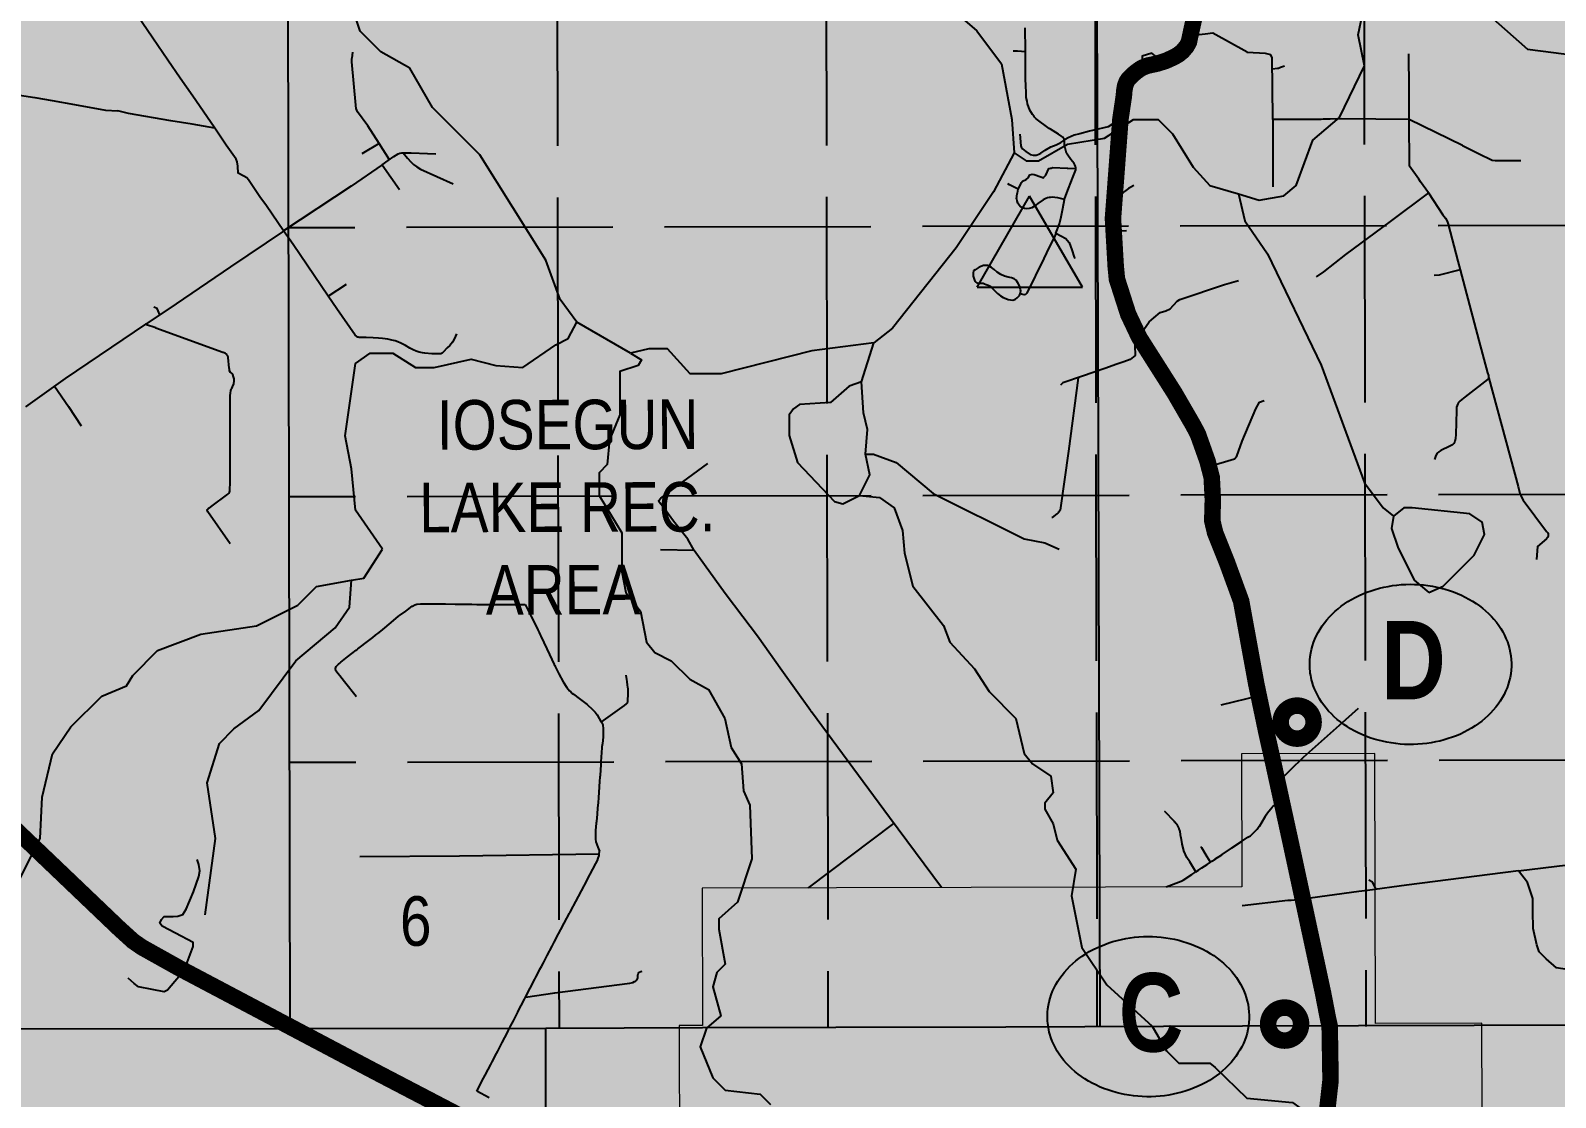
# Model space of a CAD drawing. Extents: x 508119 to 516015, y 6054829 to 6062261.
# Drawn here: x 514832.1 to 515016.8, y 6055518.2 to 6055647.3 of the extents above; entities that cross this region are included whole.
import ezdxf
from ezdxf.enums import TextEntityAlignment as Align

# ---------------------------------------------------------------- set-up
doc = ezdxf.new("R2010")
doc.units = 0
doc.header["$LTSCALE"] = 5
doc.linetypes.add('foc-UNSURVEYED', pattern=[12.5, 10, -2.5])
for name, color, linetype, true_color in [('2', 7, 'Continuous', 0x6e6e6e), ('4', 7, 'Continuous', 0x8c8c8c), ('ROUTE-MAP-BACKGROUND-H', 7, 'Continuous', 0xf0ebff)]:
    doc.layers.add(name, color=color, linetype=linetype, true_color=true_color)
for name, color, linetype in [('24', 161, 'Continuous'), ('26', 160, 'Continuous'), ('35', 37, 'Continuous'), ('36', 37, 'Continuous'), ('37', 37, 'Continuous'), ('53', 7, 'Continuous'), ('55', 3, 'Continuous'), ('8', 3, 'Continuous'), ('CG-NOTES', 7, 'Continuous'), ('L-USEC', 7, 'foc-UNSURVEYED'), ('P-PROPOSED', 10, 'Continuous'), ('ROUTE-MAP-HWY', 2, 'Continuous'), ('ROUTE-MAP-TOWN-H', 50, 'Continuous'), ('T-WATER-H', 133, 'Continuous')]:
    doc.layers.add(name, color=color, linetype=linetype)
doc.layers.add('ROUTE-MAP-TOWN-BDY', color=3, linetype='Continuous', lineweight=0)
doc.styles.add('60', font='ARIALN.TTF', dxfattribs={"height": 7.5})
doc.styles.add('80', font='ARIALN.TTF', dxfattribs={"height": 10})
doc.styles.add('BOLD', font='ARIALNB.TTF')

# ---------------------------------------------------------------- blocks, each defined once
blk = doc.blocks.new('GCAMP')
at = {"layer": '53', "color": 75, "linetype": 'Continuous'}
for p, q in [((-318.649, -183.972), (0.001, 367.946)), ((318.651, -183.973), (0.001, 367.946)), ((-318.649, -183.972), (318.651, -183.973))]:
    blk.add_line(p, q, dxfattribs=at)
blk = doc.blocks.new('Route_Grid_ut')
at = {"layer": 'L-USEC', "color": 252, "ltscale": 0.5, "true_color": 0x8c8c8c}
for p, q in [((32.59, 194.33), (32.59, 0)), ((65.18, 194.33), (65.18, 0)), ((97.77, 194.33), (97.77, 0)), ((130.36, 194.33), (130.36, 0)), ((195.54, 96.96), (0, 96.96)), ((195.54, 64.37), (0, 64.37)), ((195.54, 32.19), (0, 32.19))]:
    blk.add_line(p, q, dxfattribs=at)
at = {"layer": 'L-USEC', "color": 252, "true_color": 0x8c8c8c, "style": '60'}
blk.add_text('6', height=6, rotation=0, dxfattribs=at).set_placement((15.25, 12.98), align=Align.MIDDLE)
blk = doc.blocks.new('AA')
at = {"const_width": 4}
blk.add_lwpolyline([(-1, 0, 1), (1, 0, 1)], format="xyb", close=True, dxfattribs=at)
blk.add_circle((0, 0), 2)
blk = doc.blocks.new('Route_Letters')
h = blk.add_hatch(color=255)
h.dxf.hatch_style = 1
edge = h.paths.add_edge_path()
edge.add_ellipse((-0.12, 0.46), major_axis=(-11.97, 0), ratio=0.789318, start_angle=0, end_angle=360)
at = {"color": 5}
blk.add_open_spline([(-12.34, 0.46), (-12.34, -0.25), (-12.24, -0.97), (-11.72, -2.79), (-11.14, -3.88), (-9.56, -5.81), (-8.54, -6.66), (-6.22, -8.02), (-4.9, -8.54), (-2.12, -9.17), (-0.66, -9.3), (2.22, -9.13), (3.64, -8.84), (6.27, -7.89), (7.48, -7.22), (9.54, -5.6), (10.38, -4.64), (11.6, -2.54), (11.97, -1.4), (12.18, 0.91), (12.02, 2.08), (11.2, 4.3), (10.54, 5.35), (8.8, 7.2), (7.72, 7.99), (5.29, 9.24), (3.93, 9.68), (1.11, 10.18), (-0.35, 10.23), (-3.22, 9.91), (-4.61, 9.55), (-7.16, 8.47), (-8.32, 7.75), (-10.24, 6.02), (-11, 5.02), (-12.05, 2.86), (-12.32, 1.7), (-12.34, 0.52), (-12.34, 0.49), (-12.34, 0.46)], degree=3, knots=[0, 0, 0, 0, 0.219529, 0.219529, 0.575727, 0.575727, 0.931924, 0.931924, 1.288121, 1.288121, 1.644318, 1.644318, 2.000515, 2.000515, 2.356712, 2.356712, 2.712909, 2.712909, 3.069107, 3.069107, 3.425304, 3.425304, 3.781501, 3.781501, 4.137698, 4.137698, 4.493895, 4.493895, 4.850092, 4.850092, 5.20629, 5.20629, 5.562487, 5.562487, 5.918684, 5.918684, 6.274881, 6.274881, 6.283185, 6.283185, 6.283185, 6.283185], dxfattribs=at)
at = {"color": 14, "style": 'BOLD'}
blk.add_attdef('A', text='', height=9.5, dxfattribs=at).set_placement((0.22, 0.98), align=Align.MIDDLE)

msp = doc.modelspace()

# ---------------------------------------------------------------- hatches: boundary and pattern name
at = {"layer": 'ROUTE-MAP-BACKGROUND-H'}
h = msp.add_hatch(color=256, dxfattribs=at)
h.dxf.hatch_style = 1
h.paths.add_polyline_path([(515090.845, 6055331.942), (514698.954, 6055331.128), (514698.945, 6055525.368), (514666.338, 6055525.404), (514666.4, 6055720.611), (514667.214, 6055915.277), (514667.136, 6056303.079), (515056.588, 6056303.406), (515059.123, 6055915.379), (515059.901, 6055721.28), (515060.675, 6055528.087), (515090.011, 6055528.179)])
at = {"layer": 'ROUTE-MAP-TOWN-H'}
h = msp.add_hatch(color=256, dxfattribs=at)
h.dxf.hatch_style = 1
h.paths.add_polyline_path([(514978.784, 6055543.677), (514962.251, 6055543.616), (514913.428, 6055543.52), (514913.467, 6055526.88), (514910.623, 6055526.871), (514910.66, 6055510.348), (514926.665, 6055510.399), (514926.703, 6055495.078), (514972.919, 6055471), (514976.761, 6055468.666), (515024.117, 6055437.194), (515024.084, 6055462.091), (515008.069, 6055462.054), (515008.038, 6055470.488), (514991.618, 6055470.444), (514991.541, 6055494.536), (515007.951, 6055494.586), (515007.843, 6055527.178), (514994.986, 6055527.137), (514994.88, 6055559.805), (514978.741, 6055559.749)])
at = {"layer": 'T-WATER-H'}
h = msp.add_hatch(color=256, dxfattribs=at)
h.dxf.hatch_style = 1
h.paths.add_polyline_path([(514904.733, 6055608.28), (514898.238, 6055612.027), (514896.239, 6055614.776), (514894.489, 6055619.523), (514886.493, 6055632.266), (514880.747, 6055638.012), (514877.998, 6055642.76), (514874.5, 6055644.758), (514872.002, 6055647.256), (514870.252, 6055652.503), (514867.004, 6055658.5), (514865.005, 6055661.498), (514863.26, 6055665.09), (514860.756, 6055670.243), (514857.508, 6055673.74), (514856.758, 6055675.49), (514856.008, 6055678.738), (514856.007, 6055683.986), (514854.007, 6055693.981), (514854.256, 6055696.231), (514858.751, 6055701.481), (514860.5, 6055703.981), (514862.747, 6055708.98), (514862.497, 6055711.729), (514860.748, 6055713.727), (514852.503, 6055719.221), (514850.854, 6055720.731), (514849.504, 6055721.968), (514848.754, 6055724.217), (514848.753, 6055728.465), (514847.253, 6055731.462), (514847.252, 6055734.461), (514849.5, 6055738.21), (514856.492, 6055745.211), (514859.49, 6055746.212), (514863.111, 6055745.535), (514863.487, 6055745.465), (514866.986, 6055742.218), (514871.481, 6055745.469), (514871.731, 6055744.72), (514870.233, 6055741.72), (514871.233, 6055738.472), (514871.485, 6055731.725), (514870.237, 6055728.476), (514868.739, 6055725.976), (514868.49, 6055722.728), (514871.987, 6055722.48), (514874.486, 6055720.982), (514880.731, 6055720.985), (514880.927, 6055720.789), (514882.23, 6055719.486), (514882.483, 6055703.741), (514883.483, 6055701.493), (514885.232, 6055698.994), (514885.732, 6055696.995), (514884.484, 6055691.996), (514884.984, 6055688.997), (514887.483, 6055684.5), (514893.23, 6055677.504), (514896.728, 6055672.257), (514898.977, 6055666.76), (514900.477, 6055659.512), (514901.727, 6055658.763), (514906.473, 6055661.014), (514911.719, 6055661.016), (514914.717, 6055659.268), (514920.213, 6055652.771), (514923.461, 6055649.523), (514926.459, 6055649.523), (514933.952, 6055653.275), (514937.699, 6055653.276), (514939.626, 6055652.225), (514943.195, 6055650.278), (514946.693, 6055647.279), (514949.691, 6055643.281), (514950.941, 6055636.533), (514951.191, 6055632.534), (514948.694, 6055627.784), (514944.199, 6055621.035), (514936.457, 6055611.287), (514934.209, 6055609.537), (514926.715, 6055608.535), (514915.725, 6055605.784), (514911.978, 6055605.783), (514909.23, 6055608.781), (514906.981, 6055608.781)])
h = msp.add_hatch(color=256, dxfattribs=at)
h.dxf.hatch_style = 1
h.paths.add_polyline_path([(514933.212, 6055596.041), (514933.461, 6055599.04), (514932.961, 6055601.039), (514932.711, 6055604.788), (514931.212, 6055604.288), (514928.965, 6055602.288), (514925.218, 6055602.037), (514924.468, 6055601.537), (514923.969, 6055600.788), (514923.969, 6055598.289), (514924.969, 6055595.04), (514929.466, 6055590.293), (514930.466, 6055590.043), (514932.464, 6055591.043), (514933.712, 6055593.542)])
h = msp.add_hatch(color=256, dxfattribs=at)
h.dxf.hatch_style = 1
h.paths.add_polyline_path([(514997.161, 6055588.554), (514996.911, 6055587.054), (514997.661, 6055584.805), (514999.66, 6055580.807), (515001.409, 6055579.308), (515003.157, 6055580.058), (515006.904, 6055583.807), (515008.152, 6055586.306), (515007.902, 6055587.805), (515006.403, 6055588.805), (514999.409, 6055589.554), (514998.41, 6055589.553)])

# ---------------------------------------------------------------- linework, layer by layer
at = {"layer": '2'}
for p, q in [((514863.513, 6055526.532), (514863.26, 6055665.09)), ((514699.944, 6055526.366), (514863.513, 6055526.532)), ((514863.513, 6055526.532), (514894.48, 6055526.565)), ((514894.48, 6055526.565), (514913.469, 6055526.625)), ((514894.891, 6055332.325), (514894.48, 6055526.565)), ((514913.469, 6055526.625), (514929.621, 6055526.676)), ((514929.621, 6055526.676), (514950.195, 6055526.739)), ((514950.193, 6055526.741), (514978.869, 6055526.831)), ((514978.869, 6055526.831), (515059.679, 6055527.084))]:
    msp.add_line(p, q, dxfattribs=at)
at = {"layer": '24'}
msp.add_line((514932.711, 6055604.788), (514934.209, 6055609.537), dxfattribs=at)
for points in [[(514978.386, 6055627.554), (514980.884, 6055626.805), (514983.882, 6055627.306), (514985.381, 6055628.556), (514987.38, 6055634.057), (514990.628, 6055636.808), (514993.626, 6055643.06), (514992.876, 6055646.81), (514993.376, 6055649.311), (514995.375, 6055652.312), (514999.123, 6055652.563), (515004.12, 6055651.315), (515008.867, 6055649.066), (515013.364, 6055645.066), (515019.36, 6055644.318), (515022.858, 6055642.568), (515023.383, 6055641.796)], [(514951.191, 6055632.534), (514952.651, 6055631.547), (514954.15, 6055631.547), (514957.648, 6055633.548), (514962.145, 6055634.3), (514965.643, 6055636.551), (514968.641, 6055636.552), (514970.39, 6055634.802), (514972.889, 6055630.803), (514974.888, 6055628.553), (514978.386, 6055627.554)], [(514978.386, 6055627.554), (514979.135, 6055624.305), (514981.884, 6055620.305), (514988.381, 6055606.807), (514993.629, 6055592.559), (514995.878, 6055589.56), (514997.161, 6055588.554)], [(514874.702, 6055584.527), (514871.452, 6055589.274), (514870.951, 6055594.273), (514870.201, 6055598.271), (514871.448, 6055607.02), (514873.197, 6055608.27), (514875.946, 6055608.271), (514878.695, 6055606.523), (514880.944, 6055606.524), (514885.441, 6055607.525), (514888.44, 6055606.777), (514891.689, 6055606.528), (514895.686, 6055609.279), (514897.185, 6055610.03), (514898.238, 6055612.027)], [(514904.733, 6055608.28), (514906.067, 6055607.465), (514905.681, 6055606.784), (514903.433, 6055606.033), (514903.434, 6055600.784), (514902.185, 6055597.784), (514901.936, 6055594.784), (514900.936, 6055593.784), (514900.937, 6055591.035), (514903.686, 6055586.537), (514903.687, 6055581.788), (514904.188, 6055579.289), (514905.937, 6055577.04), (514906.688, 6055573.291), (514907.688, 6055572.042), (514909.687, 6055571.043), (514911.936, 6055568.794), (514914.185, 6055567.545), (514916.185, 6055564.046), (514916.935, 6055560.548), (514918.185, 6055558.549), (514918.436, 6055555.3), (514919.186, 6055553.55), (514919.437, 6055547.052), (514917.69, 6055541.803), (514915.442, 6055539.804), (514915.442, 6055538.554), (514916.193, 6055534.306), (514915.194, 6055533.306), (514914.695, 6055531.556), (514915.695, 6055528.058), (514913.946, 6055526.558), (514913.197, 6055524.308), (514914.698, 6055520.56), (514916.197, 6055519.061), (514920.445, 6055518.562), (514921.694, 6055517.313)], [(514933.212, 6055596.041), (514934.167, 6055596.045), (514936.915, 6055595.045), (514941.413, 6055591.297), (514952.407, 6055585.801), (514954.906, 6055585.302), (514956.655, 6055584.552)], [(514932.464, 6055591.043), (514934.917, 6055590.796), (514936.667, 6055589.546), (514937.667, 6055586.797), (514937.917, 6055584.048), (514938.917, 6055580.049), (514942.666, 6055575.301), (514943.416, 6055573.301), (514946.415, 6055570.053), (514948.164, 6055567.304), (514951.413, 6055564.055), (514952.413, 6055559.807), (514953.413, 6055558.557), (514955.662, 6055557.058), (514955.912, 6055555.059), (514954.913, 6055553.809), (514954.913, 6055553.059), (514955.913, 6055551.31), (514956.413, 6055549.311), (514958.663, 6055545.812), (514958.164, 6055542.563), (514959.415, 6055536.316), (514962.414, 6055531.818), (514967.926, 6055526.796)], [(514870.955, 6055580.776), (514872.454, 6055581.027), (514874.702, 6055584.527)], [(514829.984, 6055543.022), (514833.23, 6055549.521), (514833.479, 6055554.52), (514834.727, 6055559.768), (514836.975, 6055563.018), (514840.722, 6055566.768), (514843.721, 6055568.019), (514844.47, 6055569.269), (514847.468, 6055572.269), (514852.715, 6055574.271), (514859.461, 6055575.273), (514864.458, 6055577.775), (514866.707, 6055580.025), (514870.955, 6055580.776)], [(514853.224, 6055540.283), (514854.471, 6055549.53), (514853.469, 6055556.277), (514854.967, 6055561.026), (514856.716, 6055562.776), (514859.714, 6055565.027), (514864.21, 6055571.027), (514868.957, 6055575.027), (514870.705, 6055577.527), (514870.955, 6055580.776)], [(514967.926, 6055526.796), (514969.661, 6055523.822), (514971.161, 6055522.323), (514974.908, 6055522.324), (514975.558, 6055521.804)], [(514975.558, 6055521.804), (514979.406, 6055518.076), (514984.903, 6055517.578), (514987.652, 6055515.579), (514987.652, 6055513.08), (514989.402, 6055511.581), (514990.401, 6055509.582), (514991.901, 6055509.083), (514996.649, 6055503.836), (514999.647, 6055503.836), (515002.895, 6055501.588)]]:
    msp.add_lwpolyline(points, dxfattribs=at)
at = {"layer": '26'}
msp.add_line((514904.733, 6055608.28), (514898.238, 6055612.027), dxfattribs=at)
for points in [[(514898.238, 6055612.027), (514896.239, 6055614.776), (514894.489, 6055619.523), (514886.493, 6055632.266), (514880.747, 6055638.012), (514877.998, 6055642.76), (514874.5, 6055644.758), (514872.002, 6055647.256), (514870.252, 6055652.503), (514867.004, 6055658.5), (514865.005, 6055661.498), (514863.26, 6055665.09)], [(514939.626, 6055652.225), (514943.195, 6055650.278), (514946.693, 6055647.279), (514949.691, 6055643.281), (514950.941, 6055636.533), (514951.191, 6055632.534)], [(514951.191, 6055632.534), (514948.694, 6055627.784), (514944.199, 6055621.035), (514936.457, 6055611.287), (514934.209, 6055609.537)], [(514934.209, 6055609.537), (514926.715, 6055608.535), (514915.725, 6055605.784), (514911.978, 6055605.783), (514909.23, 6055608.781), (514906.981, 6055608.781), (514904.733, 6055608.28)], [(514932.711, 6055604.788), (514931.212, 6055604.288), (514928.965, 6055602.288), (514925.218, 6055602.037), (514924.468, 6055601.537)], [(514933.212, 6055596.041), (514933.461, 6055599.04), (514932.961, 6055601.039), (514932.711, 6055604.788)], [(514924.468, 6055601.537), (514923.969, 6055600.788), (514923.969, 6055598.289), (514924.969, 6055595.04), (514929.466, 6055590.293), (514930.466, 6055590.043), (514932.464, 6055591.043)], [(514932.464, 6055591.043), (514933.712, 6055593.542), (514933.212, 6055596.041)], [(514999.409, 6055589.554), (514998.41, 6055589.553), (514997.161, 6055588.554)], [(515001.409, 6055579.308), (515003.157, 6055580.058), (515006.904, 6055583.807), (515008.152, 6055586.306), (515007.902, 6055587.805), (515006.403, 6055588.805), (514999.409, 6055589.554)], [(514997.161, 6055588.554), (514996.911, 6055587.054), (514997.661, 6055584.805), (514999.66, 6055580.807), (515001.409, 6055579.308)]]:
    msp.add_lwpolyline(points, dxfattribs=at)
at = {"layer": '35'}
for p, q in [((514974.329, 6055646.889), (514972.526, 6055646.665)), ((514982.535, 6055636.264), (514982.515, 6055628.404)), ((514982.535, 6055636.55), (514982.534, 6055636.703)), ((514983.727, 6055636.554), (514982.535, 6055636.55)), ((514982.535, 6055636.55), (514982.535, 6055636.264)), ((514989.475, 6055636.608), (514988.684, 6055636.589)), ((514999.045, 6055636.568), (514995.024, 6055636.604)), ((514999.069, 6055630.901), (514999.045, 6055636.568)), ((514874.651, 6055631.075), (514876.769, 6055628.061)), ((515000.198, 6055629.324), (514999.069, 6055630.901)), ((515000.419, 6055629.017), (515000.198, 6055629.324)), ((514920.121, 6055574.001), (514918.353, 6055576.339)), ((514923.086, 6055569.854), (514920.121, 6055574.001)), ((514936.112, 6055552.053), (514926.657, 6055564.861)), ((514942.398, 6055543.596), (514936.112, 6055552.053)), ((514998.711, 6055543.853), (514994.005, 6055543.243)), ((514984.358, 6055542), (514978.823, 6055541.366)), ((514984.77, 6055542.002), (514984.358, 6055542)), ((514986.169, 6055542.191), (514984.77, 6055542.002))]:
    msp.add_line(p, q, dxfattribs=at)
for points in [[(514854.385, 6055635.501), (514853.416, 6055636.907), (514851.728, 6055639.359), (514850.208, 6055641.565), (514848.701, 6055643.753), (514846.899, 6055646.397), (514845.007, 6055649.173), (514843.418, 6055651.486), (514841.327, 6055654.49), (514840.419, 6055655.878), (514840.174, 6055656.342), (514840.152, 6055656.636), (514840.242, 6055657.439), (514840.445, 6055658.461), (514840.821, 6055660.851), (514840.95, 6055661.672)], [(514952.594, 6055644.764), (514952.591, 6055644.895), (514952.572, 6055645.802), (514952.551, 6055646.755), (514952.533, 6055647.581), (514952.527, 6055647.643)], [(514979.407, 6055644.69), (514975.266, 6055647.006), (514974.329, 6055646.889)], [(514952.594, 6055644.764), (514951.618, 6055644.815), (514951.556, 6055644.819), (514951.093, 6055644.843)], [(514957.102, 6055634.422), (514956.963, 6055634.511), (514956.568, 6055634.762), (514955.616, 6055635.366), (514955.449, 6055635.471), (514953.883, 6055636.641), (514953.757, 6055636.761), (514953.668, 6055636.845), (514953.617, 6055636.907), (514953.415, 6055637.154), (514953.114, 6055637.676), (514952.831, 6055638.433), (514952.768, 6055638.759), (514952.678, 6055639.23), (514952.66, 6055639.717), (514952.621, 6055640.758), (514952.599, 6055641.361), (514952.598, 6055641.778), (514952.597, 6055642.757), (514952.597, 6055643.778), (514952.596, 6055644.671), (514952.594, 6055644.756), (514952.594, 6055644.764)], [(514982.534, 6055636.703), (514982.456, 6055644.035), (514982.279, 6055644.383), (514981.65, 6055644.548), (514979.432, 6055644.677), (514979.407, 6055644.69)], [(514854.385, 6055635.501), (514851.638, 6055635.976), (514849.057, 6055636.399), (514843.941, 6055637.267), (514842.659, 6055637.608)], [(514862.715, 6055623.057), (514860.671, 6055626.09), (514859.843, 6055627.211), (514858.469, 6055629.237), (514858.272, 6055629.504), (514857.924, 6055629.702), (514857.229, 6055630.054), (514857.186, 6055630.888), (514857.121, 6055631.425), (514856.978, 6055631.743), (514855.776, 6055633.437), (514854.706, 6055635.034), (514854.385, 6055635.501)], [(514964.212, 6055636.908), (514964.068, 6055636.807), (514963.997, 6055636.757), (514963.252, 6055636.105), (514963.022, 6055635.933), (514962.59, 6055635.673), (514962.086, 6055635.53), (514961.395, 6055635.386), (514960.316, 6055635.126), (514959.15, 6055634.824), (514958.488, 6055634.666), (514958.099, 6055634.508), (514957.739, 6055634.349), (514957.38, 6055634.133), (514957.368, 6055634.125), (514957.293, 6055634.073)], [(514988.684, 6055636.589), (514988.651, 6055636.588), (514988.399, 6055636.572), (514983.727, 6055636.554)], [(514995.024, 6055636.604), (514990.886, 6055636.642), (514989.475, 6055636.608)], [(514951.91, 6055634.767), (514951.996, 6055633.385), (514952.04, 6055633.227), (514952.198, 6055633.011), (514952.601, 6055632.665), (514953.162, 6055632.334), (514953.493, 6055632.233), (514953.695, 6055632.219), (514953.868, 6055632.233), (514954.012, 6055632.291), (514954.199, 6055632.377), (514954.429, 6055632.492), (514954.976, 6055632.824), (514955.638, 6055633.227), (514956.3, 6055633.486), (514956.847, 6055633.759), (514957.207, 6055634.012), (514957.293, 6055634.073)], [(514957.293, 6055634.073), (514957.293, 6055634.076), (514957.273, 6055634.137), (514957.25, 6055634.205), (514957.192, 6055634.306), (514957.102, 6055634.422)], [(514958.675, 6055630.626), (514958.675, 6055630.708), (514958.632, 6055630.88), (514958.545, 6055631.053), (514958.459, 6055631.211), (514958.071, 6055631.701), (514957.696, 6055632.219), (514957.552, 6055632.478), (514957.452, 6055632.795), (514957.365, 6055633.111), (514957.343, 6055633.224), (514957.293, 6055633.471), (514957.293, 6055633.73), (514957.293, 6055633.946), (514957.293, 6055634.073)], [(514874.651, 6055631.075), (514870.92, 6055628.473), (514862.715, 6055623.057)], [(514957.284, 6055626.867), (514957.293, 6055626.922), (514957.567, 6055627.671), (514958.286, 6055629.47), (514958.603, 6055630.247), (514958.675, 6055630.477), (514958.675, 6055630.626)], [(514965.689, 6055628.558), (514965.056, 6055628.192), (514964.578, 6055627.825), (514964.353, 6055627.625), (514963.896, 6055627.089), (514963.346, 6055626.852)], [(515001.279, 6055627.816), (515001.375, 6055627.683), (515000.419, 6055629.017)], [(514956.265, 6055622.795), (514956.696, 6055623.927), (514956.883, 6055624.767), (514957.017, 6055625.365), (514957.108, 6055625.774), (514957.284, 6055626.867)], [(515001.375, 6055627.683), (514996.763, 6055624.191), (514991.349, 6055620.198), (514988.656, 6055618.127), (514987.776, 6055617.491)], [(515001.375, 6055627.683), (515003.142, 6055625.013), (515003.428, 6055624.618), (515003.632, 6055624.247), (515003.653, 6055624.247), (515003.754, 6055623.901), (515004.957, 6055619.415), (515005.23, 6055618.374)], [(514862.715, 6055623.057), (514862.699, 6055623.047), (514856.305, 6055618.705)], [(514956.265, 6055622.795), (514956.177, 6055622.563), (514955.13, 6055620.421), (514954.781, 6055619.723), (514952.75, 6055615.534), (514952.575, 6055615.375), (514952.417, 6055615.344), (514952.274, 6055615.375), (514952.115, 6055615.407), (514951.933, 6055615.488)], [(514956.265, 6055622.795), (514957.464, 6055622.131), (514957.615, 6055621.959), (514957.872, 6055621.667), (514958.18, 6055620.769), (514958.475, 6055619.909), (514958.54, 6055619.72)], [(514856.305, 6055618.705), (514849.702, 6055614.22), (514846.055, 6055611.797)], [(515005.23, 6055618.374), (515007.478, 6055609.814), (515008.55, 6055605.904), (515008.641, 6055605.569), (515008.66, 6055605.381), (515008.702, 6055605.254)], [(514846.055, 6055611.797), (514846.009, 6055611.766), (514836.287, 6055605.21), (514831.46, 6055601.783)], [(515008.702, 6055605.254), (515008.532, 6055605.099), (515005.833, 6055602.968), (515005.419, 6055602.658), (515005.193, 6055602.451), (515005.037, 6055602.287), (515004.921, 6055602.13), (515004.852, 6055601.95), (515004.792, 6055601.722), (515004.78, 6055601.323), (515004.701, 6055598.426), (515004.648, 6055597.925), (515004.585, 6055597.565), (515004.465, 6055597.349), (515004.314, 6055597.173), (515004.294, 6055597.173), (515003.987, 6055597.011), (515002.898, 6055596.486), (515002.633, 6055596.336), (515002.433, 6055596.148), (515002.288, 6055595.882), (515002.129, 6055595.394)], [(514912.435, 6055584.363), (514911.671, 6055585.741), (514909.937, 6055587.946), (514908.646, 6055589.702), (514908.212, 6055590.22), (514908.165, 6055590.421), (514908.403, 6055590.733), (514911.092, 6055592.69), (514914.12, 6055594.905)], [(514918.353, 6055576.339), (514916.201, 6055579.186), (514912.435, 6055584.363)], [(514926.657, 6055564.861), (514926.61, 6055564.924), (514926.54, 6055565.023), (514923.086, 6055569.854)], [(514980.952, 6055551.065), (514981.526, 6055552.018), (514981.659, 6055552.238), (514981.739, 6055552.371), (514981.9, 6055552.638), (514982.436, 6055553.308), (514982.521, 6055553.374), (514982.874, 6055553.647), (514983.525, 6055553.85), (514983.671, 6055553.895)], [(514974.998, 6055546.661), (514975.144, 6055546.758), (514975.504, 6055546.997), (514975.529, 6055547.013), (514976.347, 6055547.555), (514976.412, 6055547.598), (514977.528, 6055548.338), (514977.58, 6055548.373), (514978.751, 6055549.149), (514979.527, 6055549.663), (514979.823, 6055549.859), (514979.936, 6055549.963), (514980.225, 6055550.227), (514980.364, 6055550.372), (514980.64, 6055550.661), (514980.9, 6055550.998), (514980.952, 6055551.065)], [(514850.697, 6055533.55), (514851.778, 6055536.461), (514851.764, 6055536.951), (514849.647, 6055538.06), (514848.034, 6055538.917), (514847.733, 6055539.289), (514847.96, 6055539.705), (514848.281, 6055540.074), (514849.35, 6055540.064), (514849.917, 6055540.102), (514850.509, 6055540.335), (514850.931, 6055540.953), (514851.808, 6055543.067), (514852.479, 6055544.905), (514852.578, 6055545.624), (514852.46, 6055546.39), (514852.271, 6055546.985)], [(514973.205, 6055545.473), (514973.53, 6055545.688), (514973.942, 6055545.962), (514974.564, 6055546.374), (514974.998, 6055546.661)], [(514969.62, 6055543.668), (514971.444, 6055544.375), (514971.507, 6055544.399), (514971.531, 6055544.408), (514971.694, 6055544.472), (514972.74, 6055545.165), (514973.205, 6055545.473)], [(514994.005, 6055543.243), (514992.953, 6055543.106), (514986.169, 6055542.191)], [(514995.065, 6055543.389), (514994.617, 6055544.237), (514994.152, 6055544.481)], [(514986.169, 6055542.191), (514988.626, 6055530.777), (514989.218, 6055527.717), (514989.421, 6055526.803)], [(514850.697, 6055533.55), (514848.673, 6055531.15), (514848.278, 6055530.973), (514846.812, 6055531.229), (514845.145, 6055531.561), (514844.62, 6055531.949), (514843.912, 6055532.599)]]:
    msp.add_lwpolyline(points, dxfattribs=at)
at = {"layer": '36'}
for p, q in [((515005.525, 6055633.409), (514999.045, 6055636.568)), ((514874.312, 6055633.63), (514872.211, 6055632.405)), ((514875.546, 6055631.683), (514874.312, 6055633.63)), ((514874.651, 6055631.075), (514875.377, 6055631.577)), ((514868.134, 6055615.153), (514870.354, 6055616.633)), ((514966.638, 6055609.728), (514966.76, 6055610.363)), ((514962.194, 6055606.432), (514959.478, 6055605.488)), ((514963.658, 6055606.941), (514962.194, 6055606.432)), ((514964.47, 6055607.223), (514963.658, 6055606.941)), ((514912.435, 6055584.363), (514908.373, 6055584.472)), ((514980.875, 6055566.77), (514976.254, 6055565.643)), ((514936.598, 6055551.322), (514926.279, 6055543.554)), ((514900.953, 6055547.62), (514900.98, 6055547.995)), ((515012.307, 6055545.614), (514998.711, 6055543.853)), ((514887.623, 6055518.133), (514886.136, 6055518.921))]:
    msp.add_line(p, q, dxfattribs=at)
for points in [[(514874.312, 6055633.63), (514872.942, 6055635.791), (514871.688, 6055637.489), (514871.513, 6055637.882), (514871.47, 6055638.249), (514871.471, 6055638.283), (514870.978, 6055643.531), (514871.002, 6055643.923), (514871.024, 6055643.981), (514871.099, 6055644.698)], [(514968.387, 6055643.291), (514968.298, 6055644.261), (514967.887, 6055644.573), (514966.709, 6055644.233), (514966.766, 6055643.197), (514966.969, 6055642.918)], [(514982.47, 6055642.689), (514983.123, 6055642.774), (514983.224, 6055642.787), (514983.463, 6055642.879), (514983.941, 6055643.064)], [(514875.377, 6055631.577), (514876.099, 6055632.078), (514876.599, 6055632.395), (514876.822, 6055632.468), (514877.052, 6055632.507), (514877.226, 6055632.509)], [(514877.226, 6055632.509), (514877.363, 6055632.511), (514878.198, 6055632.528), (514880.142, 6055632.443), (514881.148, 6055632.4)], [(514877.226, 6055632.509), (514877.721, 6055631.886), (514878.146, 6055631.445), (514878.473, 6055631.122), (514878.865, 6055630.805), (514879.321, 6055630.549), (514883.262, 6055628.763)], [(515005.525, 6055633.409), (515007.45, 6055632.439), (515007.451, 6055632.438), (515007.452, 6055632.438), (515009.085, 6055631.615), (515009.45, 6055631.583), (515009.502, 6055631.578), (515010.302, 6055631.586), (515011.449, 6055631.598), (515011.602, 6055631.599), (515012.303, 6055631.584), (515012.554, 6055631.578)], [(514951.687, 6055628.104), (514951.883, 6055628.5), (514952.013, 6055628.765), (514952.098, 6055628.938), (514952.206, 6055629.089), (514952.648, 6055629.276), (514952.895, 6055629.48), (514952.897, 6055629.485), (514953.104, 6055629.841), (514953.392, 6055629.956), (514953.617, 6055629.885), (514954.418, 6055629.629), (514954.772, 6055629.512), (514954.817, 6055629.564), (514955.027, 6055629.803), (514955.424, 6055630.61), (514955.616, 6055630.659), (514955.7, 6055630.68), (514955.905, 6055630.732), (514957.615, 6055630.667), (514957.716, 6055630.663), (514958.675, 6055630.626)], [(514951.687, 6055628.104), (514951.618, 6055628.141), (514950.645, 6055628.662), (514950.454, 6055628.765), (514950.433, 6055628.776)], [(514957.284, 6055626.867), (514956.491, 6055627.065), (514956.132, 6055627.124), (514955.85, 6055627.136), (514955.615, 6055627.124), (514955.434, 6055627.095), (514955.241, 6055627.053), (514955.047, 6055626.978), (514954.718, 6055626.826), (514954.08, 6055626.392), (514953.681, 6055626.062), (514953.334, 6055625.869), (514953.021, 6055625.77), (514952.73, 6055625.757), (514952.467, 6055625.773), (514952.198, 6055625.853), (514951.989, 6055625.976), (514951.799, 6055626.183), (514951.671, 6055626.426), (514951.571, 6055626.696), (514951.514, 6055626.964), (514951.49, 6055626.969), (514951.524, 6055627.249), (514951.589, 6055627.602), (514951.603, 6055627.632), (514951.687, 6055628.104)], [(514868.134, 6055615.153), (514863.872, 6055621.413), (514862.715, 6055623.057)], [(514951.933, 6055615.488), (514951.972, 6055615.645), (514952.004, 6055615.804), (514951.988, 6055615.946), (514951.893, 6055616.327), (514951.671, 6055616.787), (514951.433, 6055617.089), (514951.195, 6055617.263), (514950.877, 6055617.374), (514950.465, 6055617.47), (514950.021, 6055617.581), (514949.608, 6055617.803), (514949.148, 6055618.088), (514948.799, 6055618.39), (514948.466, 6055618.628), (514948.259, 6055618.755), (514948.006, 6055618.866), (514947.783, 6055618.898), (514947.498, 6055618.882), (514946.958, 6055618.66), (514946.466, 6055618.358), (514946.292, 6055618.215), (514946.244, 6055617.977), (514946.228, 6055617.597), (514946.308, 6055617.327), (514946.451, 6055616.994), (514946.562, 6055616.867), (514946.704, 6055616.772), (514946.895, 6055616.756), (514947.133, 6055616.74), (514947.276, 6055616.74), (514947.434, 6055616.724), (514947.625, 6055616.676), (514947.831, 6055616.597), (514948.069, 6055616.486), (514948.228, 6055616.422), (514948.402, 6055616.296), (514948.561, 6055616.121), (514948.91, 6055615.772), (514949.196, 6055615.502), (514949.56, 6055615.217), (514949.862, 6055614.994), (514950.179, 6055614.868), (514950.497, 6055614.756), (514950.766, 6055614.709), (514951.036, 6055614.677)], [(514968.872, 6055613.173), (514969.584, 6055613.379), (514970.115, 6055613.636), (514970.936, 6055614.554), (514971.274, 6055614.747), (514976.668, 6055616.583), (514978.39, 6055617.066)], [(515005.23, 6055618.374), (515002.665, 6055617.713), (515002.074, 6055617.675)], [(514883.678, 6055610.596), (514883.439, 6055610.037), (514883.177, 6055609.593), (514882.849, 6055609.203), (514882.531, 6055608.897), (514882.062, 6055608.394), (514881.942, 6055608.285), (514881.86, 6055608.227), (514881.785, 6055608.203), (514881.689, 6055608.197), (514881.603, 6055608.197), (514880.673, 6055608.201), (514879.853, 6055608.255), (514879.563, 6055608.297), (514879.164, 6055608.39), (514878.77, 6055608.508), (514878.423, 6055608.653), (514878.001, 6055608.865), (514877.499, 6055609.177), (514876.928, 6055609.464), (514876.559, 6055609.623), (514876.231, 6055609.752), (514875.852, 6055609.862), (514875.339, 6055609.967), (514874.702, 6055610.062), (514874.227, 6055610.088), (514873.589, 6055610.116), (514872.737, 6055610.148), (514872.152, 6055610.163), (514871.88, 6055610.168), (514871.758, 6055610.191), (514871.729, 6055610.202), (514871.655, 6055610.222), (514871.628, 6055610.238), (514871.556, 6055610.307), (514871.403, 6055610.444), (514869.175, 6055613.625), (514868.134, 6055615.153)], [(514951.036, 6055614.677), (514951.385, 6055614.788), (514951.591, 6055614.963), (514951.734, 6055615.137), (514951.845, 6055615.264), (514951.925, 6055615.455), (514951.933, 6055615.488)], [(514847.754, 6055612.926), (514847.533, 6055613.392), (514847.409, 6055613.655), (514847.015, 6055613.843)], [(514966.76, 6055610.363), (514966.909, 6055611.133), (514967.546, 6055612.051), (514968.107, 6055612.536), (514968.872, 6055613.173)], [(514856.269, 6055585.207), (514853.546, 6055589.052), (514853.488, 6055589.205), (514853.519, 6055589.356), (514853.629, 6055589.518), (514853.921, 6055589.687), (514855.972, 6055591.181), (514856.115, 6055591.309), (514856.185, 6055591.442), (514856.228, 6055591.579), (514856.228, 6055591.783), (514856.27, 6055592.584), (514856.273, 6055603.101), (514856.295, 6055603.484), (514856.328, 6055603.716), (514856.339, 6055603.752), (514856.375, 6055603.854), (514856.392, 6055603.894), (514856.438, 6055603.97), (514856.457, 6055604.001), (514856.537, 6055604.188), (514856.714, 6055604.562), (514856.746, 6055604.911), (514856.745, 6055604.959), (514856.741, 6055605.118), (514856.731, 6055605.179), (514856.668, 6055605.389), (514856.569, 6055605.682), (514856.528, 6055605.77), (514856.341, 6055605.921), (514856.314, 6055605.945), (514856.197, 6055606.127), (514856.192, 6055606.178), (514856.192, 6055606.315), (514856.19, 6055606.353), (514856.149, 6055606.452), (514856.025, 6055607.729), (514855.958, 6055607.936), (514855.939, 6055607.982), (514855.893, 6055608.04), (514855.843, 6055608.093), (514855.782, 6055608.16), (514855.761, 6055608.184), (514855.632, 6055608.27), (514855.396, 6055608.344), (514855.365, 6055608.352), (514847.241, 6055611.309), (514847.242, 6055611.334), (514845.993, 6055611.755)], [(514966.32, 6055610.243), (514965.952, 6055609.826), (514965.84, 6055609.193), (514965.86, 6055607.98), (514965.268, 6055607.501), (514964.47, 6055607.223)], [(514834.968, 6055604.274), (514836.686, 6055601.812), (514838.226, 6055599.487)], [(514958.968, 6055605.298), (514957.781, 6055596.402), (514956.772, 6055589.279), (514956.697, 6055589.141), (514956.681, 6055589.124), (514956.607, 6055589.021), (514956.555, 6055588.966), (514956.485, 6055588.909), (514956.391, 6055588.839), (514955.822, 6055588.388), (514955.786, 6055588.376)], [(514959.478, 6055605.488), (514957.11, 6055604.666), (514956.804, 6055604.38)], [(515008.702, 6055605.254), (515012.235, 6055592.136), (515012.444, 6055591.3), (515012.558, 6055591.02), (515012.683, 6055590.773), (515012.862, 6055590.487), (515015.673, 6055586.685), (515015.856, 6055586.506), (515015.899, 6055586.379), (515015.899, 6055586.349), (515015.898, 6055586.196), (515015.897, 6055586.15), (515015.888, 6055586.113), (515015.832, 6055586.048), (515015.794, 6055585.941), (515015.699, 6055585.808), (515015.698, 6055585.795), (515014.598, 6055584.878), (515014.601, 6055584.861), (515014.457, 6055583.306)], [(514974.793, 6055594.548), (514977.889, 6055595.496), (514978.176, 6055595.801), (514978.803, 6055597.628), (514980.486, 6055601.515), (514980.916, 6055602.321), (514981.489, 6055602.553)], [(514871.541, 6055566.682), (514871.521, 6055566.707), (514870.118, 6055568.471), (514869.522, 6055569.221), (514869.324, 6055569.469), (514869.07, 6055569.819), (514868.996, 6055570.115), (514869.081, 6055570.358), (514869.209, 6055570.47), (514869.37, 6055570.61), (514869.522, 6055570.743), (514869.657, 6055570.86), (514870.487, 6055571.504), (514871.521, 6055572.305), (514871.613, 6055572.377), (514871.732, 6055572.469), (514872.059, 6055572.722), (514872.738, 6055573.251), (514873.52, 6055573.859), (514873.862, 6055574.126), (514874.302, 6055574.468), (514874.751, 6055574.817), (514874.977, 6055575.009), (514875.519, 6055575.469), (514876.047, 6055575.918), (514876.058, 6055575.928), (514876.651, 6055576.432), (514876.78, 6055576.524), (514877.518, 6055577.05), (514877.723, 6055577.197), (514878.284, 6055577.625), (514878.333, 6055577.651), (514878.612, 6055577.794), (514878.849, 6055577.879), (514879.299, 6055577.932), (514879.517, 6055577.931), (514880.054, 6055577.929), (514881.516, 6055577.924), (514882.06, 6055577.922), (514882.34, 6055577.921), (514883.515, 6055577.902), (514884.087, 6055577.893), (514885.514, 6055577.87), (514886.119, 6055577.861), (514886.254, 6055577.859), (514887.513, 6055577.858), (514888.122, 6055577.857), (514889.279, 6055577.856), (514889.512, 6055577.856), (514890.122, 6055577.856), (514891.136, 6055577.855), (514891.511, 6055577.854), (514892.003, 6055577.854)], [(514892.003, 6055577.854), (514892.689, 6055576.467), (514892.987, 6055575.864), (514893.51, 6055574.782), (514893.661, 6055574.468), (514893.803, 6055574.175), (514893.891, 6055573.992), (514894.611, 6055572.469), (514894.933, 6055571.786), (514895.509, 6055570.6), (514895.572, 6055570.47), (514895.632, 6055570.347), (514896.07, 6055569.443), (514896.592, 6055568.478), (514896.597, 6055568.471), (514897.033, 6055567.788), (514897.371, 6055567.401), (514897.508, 6055567.258), (514897.657, 6055567.1), (514897.833, 6055566.973), (514898.506, 6055566.472), (514899.484, 6055565.745), (514899.507, 6055565.724), (514900.153, 6055565.138), (514900.476, 6055564.805), (514900.687, 6055564.473), (514900.947, 6055564.064), (514901.194, 6055563.62)], [(514901.194, 6055563.62), (514904.002, 6055565.618), (514904.258, 6055565.836), (514904.377, 6055565.956), (514904.434, 6055566.14), (514904.453, 6055567.084), (514904.453, 6055567.108), (514904.447, 6055567.505), (514904.444, 6055567.625), (514904.429, 6055567.805), (514904.384, 6055568.126), (514904.368, 6055568.21), (514904.341, 6055568.376), (514904.335, 6055568.445), (514904.33, 6055568.527), (514904.296, 6055568.754), (514904.228, 6055569.291)], [(514983.104, 6055556.316), (514986.267, 6055559.382), (514990.592, 6055563.238), (514992.896, 6055565.292)], [(514901.194, 6055563.62), (514901.254, 6055563.514), (514901.38, 6055563.287), (514901.436, 6055562.806), (514901.432, 6055562.453), (514901.423, 6055561.774), (514901.336, 6055561.026), (514901.29, 6055560.629), (514901.289, 6055560.627), (514901.281, 6055560.507), (514901.279, 6055560.475), (514901.204, 6055559.357), (514901.167, 6055558.814), (514901.145, 6055558.476), (514901.056, 6055557.162), (514901.04, 6055556.943), (514901.006, 6055556.477), (514900.905, 6055555.079), (514900.861, 6055554.478), (514900.815, 6055553.842), (514900.761, 6055553.224), (514900.696, 6055552.479), (514900.616, 6055551.564), (514900.599, 6055551.387), (514900.512, 6055550.48), (514900.492, 6055550.265), (514900.492, 6055549.495), (514900.492, 6055549.435), (514900.55, 6055549.112), (514900.772, 6055548.488), (514900.775, 6055548.481), (514900.867, 6055548.282), (514900.98, 6055547.995)], [(514973.205, 6055545.473), (514972.473, 6055546.682), (514972.137, 6055547.232), (514971.752, 6055548.044), (514971.752, 6055548.068), (514971.56, 6055548.831), (514971.561, 6055548.89), (514971.432, 6055549.633), (514971.408, 6055549.736), (514971.326, 6055550.332), (514971.306, 6055550.374), (514971.199, 6055550.702), (514971.175, 6055550.749), (514971.095, 6055550.886), (514971.067, 6055550.961), (514970.972, 6055551.14), (514970.936, 6055551.209), (514970.856, 6055551.314), (514970.805, 6055551.336), (514970.654, 6055551.484), (514970.613, 6055551.564), (514969.443, 6055552.772), (514969.423, 6055552.762)], [(514974.998, 6055546.661), (514974.583, 6055547.32), (514973.92, 6055548.373), (514973.832, 6055548.513)], [(514900.953, 6055547.62), (514884.03, 6055547.385), (514871.969, 6055547.319)], [(514892.033, 6055530.313), (514892.125, 6055530.491), (514892.596, 6055531.404), (514893.155, 6055532.49), (514893.276, 6055532.723), (514893.51, 6055533.177), (514893.771, 6055533.684), (514893.959, 6055534.039), (514894.197, 6055534.489), (514894.651, 6055535.347), (514895.254, 6055536.488), (514895.342, 6055536.654), (514895.509, 6055536.969), (514896.034, 6055537.961), (514896.312, 6055538.487), (514896.725, 6055539.269), (514897.369, 6055540.486), (514897.417, 6055540.576), (514897.508, 6055540.748), (514898.108, 6055541.884), (514898.426, 6055542.484), (514898.8, 6055543.191), (514899.484, 6055544.483), (514899.492, 6055544.498), (514899.507, 6055544.527), (514900.183, 6055545.806), (514900.541, 6055546.482), (514900.736, 6055546.85), (514900.837, 6055547.151), (514900.942, 6055547.458), (514900.953, 6055547.62)], [(515012.307, 6055545.614), (515021.248, 6055546.698)], [(515021.802, 6055532.812), (515020.155, 6055533.356), (515016.889, 6055533.855), (515015.621, 6055534.949), (515014.791, 6055535.797), (515014.515, 6055536.658), (515014.079, 6055538.619), (515014.012, 6055540.72), (515014.039, 6055542.255), (515013.366, 6055544.179), (515012.307, 6055545.614)], [(514892.033, 6055530.313), (514895.559, 6055530.826), (514904.673, 6055532.017), (514905.034, 6055532.076), (514905.244, 6055532.199), (514905.309, 6055532.211), (514905.389, 6055532.303), (514905.421, 6055532.335), (514905.509, 6055532.433), (514905.536, 6055532.468), (514905.583, 6055532.542), (514905.615, 6055532.641), (514905.623, 6055532.71), (514905.636, 6055532.967), (514905.658, 6055533.153), (514905.732, 6055533.281), (514905.799, 6055533.339), (514906.011, 6055533.439), (514906.135, 6055533.449)], [(514890.217, 6055526.788), (514890.556, 6055527.447), (514891.095, 6055528.492), (514891.236, 6055528.766), (514891.511, 6055529.298), (514891.916, 6055530.085), (514892.033, 6055530.313)], [(514886.136, 6055518.921), (514886.956, 6055520.496), (514887.147, 6055520.862), (514887.513, 6055521.565), (514887.831, 6055522.176), (514887.997, 6055522.495), (514888.516, 6055523.491), (514888.663, 6055523.774), (514889.034, 6055524.494), (514889.197, 6055524.809), (514889.512, 6055525.42), (514889.947, 6055526.264), (514889.976, 6055526.321), (514890.065, 6055526.493), (514890.217, 6055526.788)]]:
    msp.add_lwpolyline(points, dxfattribs=at)
at = {"layer": '37'}
for p, q in [((514999.029, 6055640.259), (514999.011, 6055644.49)), ((514999.043, 6055636.905), (514999.029, 6055640.259)), ((514999.045, 6055636.568), (514999.043, 6055636.905)), ((514963.261, 6055623.023), (514964.829, 6055623.108))]:
    msp.add_line(p, q, dxfattribs=at)
msp.add_lwpolyline([(514820.971, 6055644.348), (514820.563, 6055641.656), (514820.613, 6055641.369), (514820.867, 6055641.167), (514824.671, 6055640.536), (514829.157, 6055639.758), (514832.585, 6055639.219), (514834.711, 6055638.838), (514837.414, 6055638.352), (514841.144, 6055637.676), (514842.659, 6055637.608)], dxfattribs=at)
at = {"layer": '4'}
msp.add_line((514961.031, 6055721.01), (514961.598, 6055526.777), dxfattribs=at)
at = {"layer": '8'}
msp.add_line((514910.623, 6055526.616), (514913.469, 6055526.625), dxfattribs=at)
at = {"layer": 'P-PROPOSED', "color": 90, "const_width": 1.999}
for points in [[(514973.33, 6055650.302), (514972.526, 6055646.665), (514972.369, 6055645.911), (514972.077, 6055645.381), (514971.584, 6055644.8), (514971.118, 6055644.423), (514970.593, 6055644.113), (514970.522, 6055644.08), (514969.587, 6055643.655), (514969.082, 6055643.495), (514968.542, 6055643.324), (514967.362, 6055643.072), (514966.969, 6055642.918), (514966.743, 6055642.829), (514966.586, 6055642.741), (514966.481, 6055642.681), (514965.989, 6055642.33), (514965.503, 6055641.921), (514965.075, 6055641.49), (514964.842, 6055641.147), (514964.638, 6055640.602), (514964.543, 6055640.002), (514964.491, 6055639.381), (514964.074, 6055636.583), (514963.858, 6055633.701), (514963.346, 6055626.852), (514963.295, 6055626.19), (514963.172, 6055624.572), (514963.508, 6055618.756), (514963.655, 6055617.238), (514965.017, 6055612.994), (514966.32, 6055610.243), (514966.347, 6055610.185), (514966.637, 6055609.728), (514969.992, 6055604.45), (514970.628, 6055603.449), (514972.89, 6055599.541), (514973.462, 6055598.462), (514974.637, 6055595.154), (514974.672, 6055595.018), (514974.696, 6055594.924), (514975.134, 6055593.227), (514975.269, 6055590.55), (514975.199, 6055587.993), (514975.543, 6055586.545), (514977.007, 6055582.878), (514977.223, 6055582.287), (514978.697, 6055578.254), (514980.519, 6055568.278), (514981.206, 6055565.002), (514981.793, 6055562.202), (514982.618, 6055558.538), (514984.72, 6055548.918), (514986.169, 6055542.191), (514988.626, 6055530.776), (514989.217, 6055527.717), (514989.421, 6055526.803), (514989.525, 6055520.233), (514988.25, 6055508.981)], [(514971.19, 6055644.481), (514971.584, 6055644.799), (514972.077, 6055645.381), (514972.369, 6055645.911), (514972.526, 6055646.665), (514973.33, 6055650.301)], [(514963.24, 6055625.466), (514963.241, 6055625.474)]]:
    msp.add_lwpolyline(points, dxfattribs=at)
at = {"layer": 'ROUTE-MAP-HWY', "const_width": 2, "flags": 128}
msp.add_lwpolyline([(514685.551, 6055807.045), (514721.215, 6055720.667), (514734.143, 6055689.356), (514736.729, 6055683.223), (514737.372, 6055681.649), (514742.007, 6055674.108), (514800.703, 6055580.983), (514803.316, 6055576.84), (514805.311, 6055574.409), (514817.63, 6055562.656), (514842.828, 6055538.617), (514844.494, 6055537.102), (514845.586, 6055536.346), (514850.078, 6055533.838), (514873.77, 6055521.32), (514973.139, 6055469.483), (514985.858, 6055461.197), (514992.721, 6055456.592), (515023.847, 6055435.898), (515038.011, 6055426.522), (515040.136, 6055425.079), (515043.119, 6055423.477), (515075.52, 6055406.558), (515089.559, 6055399.238)], dxfattribs=at)
at = {"layer": 'ROUTE-MAP-TOWN-BDY', "color": 3, "flags": 128}
msp.add_lwpolyline([(514978.784, 6055543.677), (514962.251, 6055543.616), (514913.428, 6055543.52), (514913.467, 6055526.88), (514910.623, 6055526.871), (514910.66, 6055510.348), (514926.665, 6055510.399), (514926.703, 6055495.078), (514972.919, 6055471), (514976.761, 6055468.666), (515024.117, 6055437.194), (515024.084, 6055462.091), (515008.069, 6055462.054), (515008.038, 6055470.488), (514991.618, 6055470.444), (514991.541, 6055494.536), (515007.951, 6055494.586), (515007.843, 6055527.178), (514994.986, 6055527.137), (514994.88, 6055559.805), (514978.741, 6055559.749), (514978.784, 6055543.677)], dxfattribs=at)

# ---------------------------------------------------------------- block references
at = {"layer": '53', "xscale": 0.01998966441910927, "yscale": 0.01998966441910927, "zscale": 0.01998968000000005, "rotation": 0.1595495517355845}
msp.add_blockref('GCAMP', (514953.089, 6055619.936), dxfattribs=at)
at = {"layer": 'CG-NOTES', "xscale": 0.9994869999999911, "yscale": 0.9994869999999911, "zscale": 0.9994869999999911}
for p, values in [((514999.335, 6055570.135), {'A': 'D'}), ((514967.571, 6055527.499), {'A': 'C'})]:
    msp.add_blockref('Route_Letters', p, dxfattribs=at).add_auto_attribs(values)
for p in [(514985.476, 6055563.605), (514983.96, 6055527.055)]:
    msp.add_blockref('AA', p, dxfattribs=at)
at = {"layer": 'L-USEC', "color": 3, "xscale": 0.9994839999999999, "yscale": 0.9994839999999999, "zscale": 0.9994839999999999, "rotation": 0.1046796649497599}
msp.add_blockref('Route_Grid_ut', (514863.513, 6055526.532), dxfattribs=at)

# ---------------------------------------------------------------- texts
at = {"layer": '55', "insert": (514877.918, 6055602.565), "char_height": 5.9969, "width": 37.18293, "attachment_point": 1, "rotation": 0.17999, "style": '80', "bg_fill": 1, "box_fill_scale": 1, "bg_fill_color": 256, "bg_fill_true_color": 15789055, "bg_fill_transparency": 0}
msp.add_mtext('\\pi3.36399;IOSEGUN \\P\\pi1.18981;LAKE REC. \\P\\pi9.23204;AREA', dxfattribs=at)

doc.saveas('drawing.dxf')
